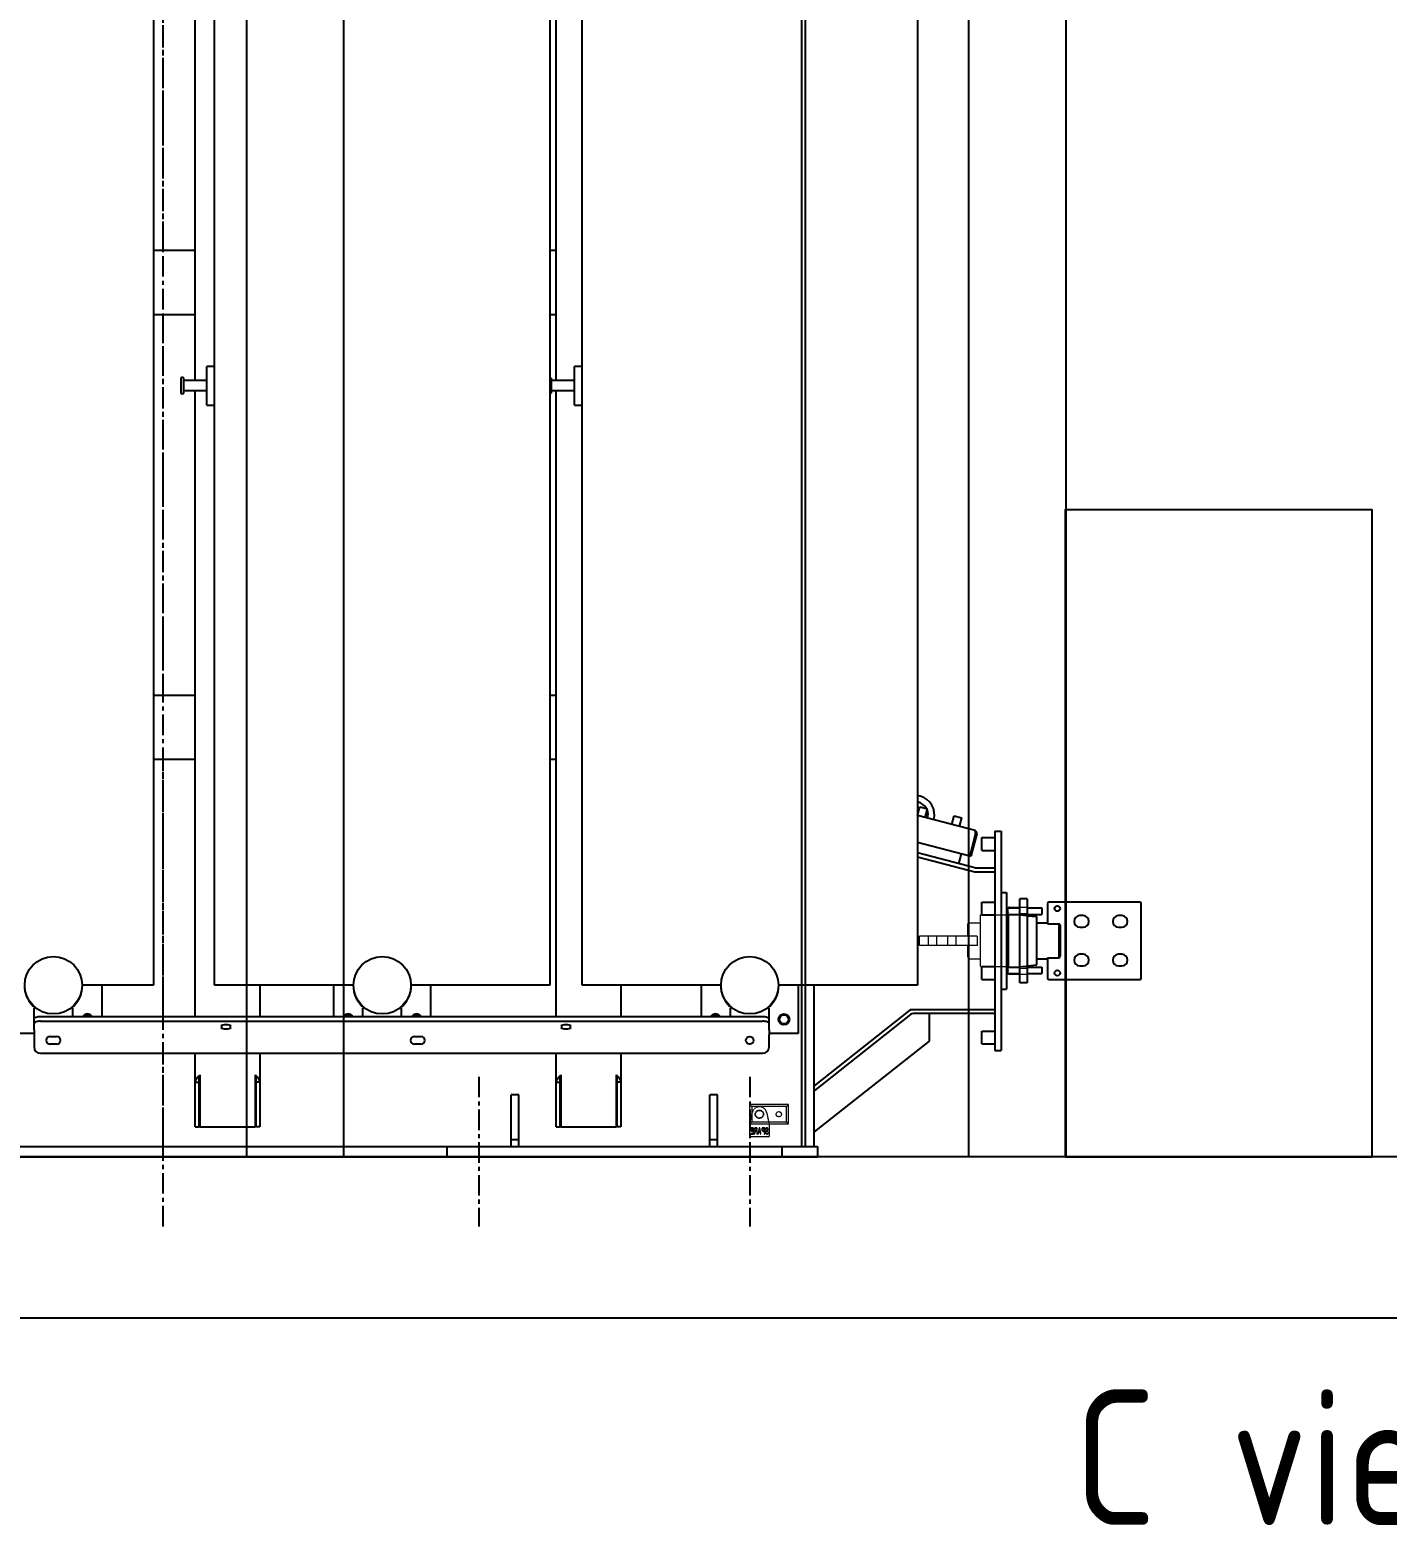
# Model space of a CAD drawing. Extents: x 59521 to 184406, y -1257 to 56672.
# Drawn here: x 86546 to 88650, y 13033 to 15352 of the extents above; entities that cross this region are included whole.
import ezdxf

# ---------------------------------------------------------------- set-up
doc = ezdxf.new("R2010")
doc.units = 0
doc.header["$MEASUREMENT"] = 0
for name, pattern in [('CENTER', [50.8, 31.75, -6.35, 6.35, -6.35]), ('EB_DASH', [6, 3, -3]), ('HIDDEN', [0.375, 0.25, -0.125]), ('PHANTOM', [63.5, 31.75, -6.35, 6.35, -6.35, 6.35, -6.35])]:
    doc.linetypes.add(name, pattern=pattern)
doc.layers.get('0').update_dxf_attribs({"linetype": 'CONTINUOUS'})
for name, color, linetype in [('03-JI-ZHUN-XIAN', 7, 'CONTINUOUS'), ('05-JI-ZHUN-ZHOU', 7, 'CONTINUOUS'), ('ASM01-JI-ZHUN', 7, 'CONTINUOUS'), ('DEFAULT_3', 7, 'PHANTOM')]:
    doc.layers.add(name, color=color, linetype=linetype)
doc.layers.add('DEFAULT_2', color=8, linetype='EB_DASH', lineweight=0)
doc.layers.add('THICK', color=7, linetype='CONTINUOUS', lineweight=0)
doc.styles.add('GB', font='gbenor.shx', dxfattribs={"bigfont": 'gbcbig.shx'})

# ---------------------------------------------------------------- blocks, each defined once
blk = doc.blocks.new('rt666')
at = {"color": 87, "linetype": 'Continuous'}
for p, q in [((-355, 168), (-355, -1732)), ((-260, -1732), (-260, 168)), ((260, 168), (260, -1732)), ((310, -1732), (310, 168)), ((830, 168), (830, -1732)), ((-272, -832), (-272, -772)), ((-260, -772), (-272, -772)), ((310, -772), (298, -772)), ((298, -832), (298, -772)), ((-312, -813.5), (-312, -790.5)), ((-309, -789.5), (-311, -789.5)), ((-308, -790.5), (-308, -813.5)), ((-272, -794), (-308, -794)), ((-272, -810), (-308, -810)), ((261, -789.5), (260, -789.5)), ((262, -790.5), (262, -813.5)), ((298, -794), (262, -794)), ((298, -810), (262, -810)), ((-309, -814.5), (-311, -814.5)), ((-272, -832), (-260, -832)), ((261, -814.5), (260, -814.5)), ((298, -832), (310, -832)), ((834.1, -1438.6), (830, -1437.5)), ((831.6, -1448.3), (830, -1447.9)), ((830.4, -1468.6), (833.9, -1455.1)), ((833.9, -1455.1), (845.5, -1458.2)), ((842, -1471.7), (845.5, -1458.2)), ((883.6, -1482.6), (887.1, -1469.1)), ((887.1, -1469.1), (898.7, -1472.1)), ((895.2, -1485.7), (898.7, -1472.1)), ((930, -1503), (950, -1503)), ((930, -1523), (930, -1503)), ((950, -1493), (960, -1493)), ((950, -1493), (950, -1833)), ((960, -1493), (960, -1833)), ((830, -1509.9), (911.1, -1531.2)), ((894.5, -1543.4), (898.6, -1527.9)), ((930, -1523), (950, -1523)), ((960, -1588), (968, -1588)), ((968, -1588), (968, -1738)), ((1000, -1598), (989, -1598)), ((989, -1728), (989, -1598)), ((1000, -1598), (1000, -1728)), ((930, -1603), (950, -1603)), ((930, -1623), (930, -1603)), ((930, -1623), (950, -1623)), ((968, -1612), (989, -1612)), ((968, -1622), (989, -1622)), ((968, -1623), (970.2, -1623)), ((970.2, -1622), (970.2, -1704)), ((971, -1622), (971, -1704)), ((972.9, -1611.5), (989, -1611.5)), ((1000, -1612), (1023, -1612)), ((1000, -1622), (1023, -1622)), ((1023, -1612), (1023, -1622)), ((1032, -1605), (1032, -1636.8)), ((1175, -1603), (1034, -1603)), ((1177, -1721), (1177, -1605)), ((1000, -1624.1), (1015, -1625.5)), ((1015, -1700.5), (1015, -1625.5)), ((1015, -1635), (1032, -1635)), ((1032, -1636.8), (1050, -1636.8)), ((1050, -1689.2), (1050, -1636.8)), ((1052, -1687), (1052, -1639)), ((1087, -1624), (1082, -1624)), ((1082, -1642), (1087, -1642)), ((1147, -1624), (1142, -1624)), ((1142, -1642), (1147, -1642)), ((1015, -1691), (1032, -1691)), ((1032, -1689.2), (1050, -1689.2)), ((1032, -1689.2), (1032, -1721)), ((1087, -1684), (1082, -1684)), ((1147, -1684), (1142, -1684)), ((930, -1703), (950, -1703)), ((930, -1723), (930, -1703)), ((968, -1703), (970.2, -1703)), ((968, -1704), (989, -1704)), ((968, -1714), (989, -1714)), ((972.9, -1714.5), (989, -1714.5)), ((1000, -1701.9), (1015, -1700.5)), ((1000, -1704), (1023, -1704)), ((1000, -1714), (1023, -1714)), ((1023, -1704), (1023, -1714)), ((1082, -1702), (1087, -1702)), ((1142, -1702), (1147, -1702)), ((-355, -1732), (-465.5, -1732)), ((-435, -1732), (-435, -1780.4)), ((-44.5, -1732), (-260, -1732)), ((-75, -1780.4), (-75, -1732)), ((260, -1732), (44.5, -1732)), ((75, -1732), (75, -1780.4)), ((525.5, -1732), (310, -1732)), ((495, -1780.4), (495, -1732)), ((830, -1732), (614.5, -1732)), ((645, -1732), (645, -1807)), ((670, -1982), (670, -1732)), ((930, -1723), (950, -1723)), ((960, -1738), (968, -1738)), ((1000, -1728), (989, -1728)), ((1034, -1723), (1175, -1723)), ((-536.8, -1767.5), (-540, -1767.5)), ((-540, -1801.2), (-540, -1767.5)), ((-530, -1780.4), (590, -1780.4)), ((-480, -1767.5), (-483.2, -1767.5)), ((-480, -1780.4), (-480, -1767.5)), ((-26.8, -1767.5), (-30, -1767.5)), ((-30, -1780.4), (-30, -1767.5)), ((30, -1767.5), (26.8, -1767.5)), ((30, -1780.4), (30, -1767.5)), ((543.2, -1767.5), (540, -1767.5)), ((540, -1780.4), (540, -1767.5)), ((600, -1767.5), (596.8, -1767.5)), ((600, -1801.2), (600, -1767.5)), ((848, -1776), (848, -1818.5)), ((-540, -1807), (-585, -1807)), ((-540, -1808.7), (-540, -1827.5)), ((-530, -1787.9), (590, -1787.9)), ((-249.3, -1795.1), (-249.3, -1797.8)), ((-235.3, -1797.8), (-235.3, -1795.1)), ((278, -1795.1), (278, -1797.8)), ((292, -1797.8), (292, -1795.1)), ((645, -1807), (600, -1807)), ((600, -1827.5), (600, -1808.7)), ((930, -1803), (950, -1803)), ((930, -1823), (930, -1803)), ((-515, -1811.5), (-505, -1811.5)), ((-505, -1823.5), (-515, -1823.5)), ((50, -1811.5), (60, -1811.5)), ((60, -1823.5), (50, -1823.5)), ((848, -1818.5), (670, -1959.3)), ((930, -1823), (950, -1823)), ((-530, -1837.5), (590, -1837.5)), ((950, -1833), (960, -1833)), ((212, -1902), (200, -1902)), ((200, -1982), (200, -1902)), ((212, -1982), (212, -1902)), ((520, -1902), (508, -1902)), ((508, -1982), (508, -1902)), ((520, -1982), (520, -1902)), ((-1355, -1982), (675, -1982)), ((100, -1982), (100, -1998)), ((212, -1972), (200, -1972)), ((520, -1972), (508, -1972)), ((620, -1982), (620, -1998)), ((675, -1982), (675, -1998)), ((-1355, -1998), (675, -1998))]:
    blk.add_line(p, q, dxfattribs=at)
for centre, radius in [((1047, -1613), 4.25), ((-510, -1732), 44.5), ((0, -1732), 44.5), ((570, -1732), 44.5), ((1047, -1713), 4.25), ((623, -1785), 8.5), ((623, -1785), 7)]:
    blk.add_circle(centre, radius, dxfattribs=at)
for centre, radius, start, end in [((-311, -790.5), 1, 90, 180), ((-309, -790.5), 1, 0, 90), ((261, -790.5), 1, 0, 90), ((-311, -813.5), 1, 180, 270), ((-309, -813.5), 1, 270, 0), ((261, -813.5), 1, 270, 0), ((826.5, -1467.6), 20, 29.753, 75.2993), ((826.5, -1467.6), 30, 345.2993, 75.2993), ((826.5, -1467.6), 20, 345.2993, 22.0709), ((972.9, -1613.5), 2, 90, 132.6914), ((1034, -1605), 2, 90, 180), ((1175, -1605), 2, 0, 90), ((685.5, -1977.3), 498.8, 42.7161, 43.0537), ((1082, -1633), 9, 90, 270), ((1087, -1633), 9, 270, 90), ((1142, -1633), 9, 90, 270), ((1147, -1633), 9, 270, 90), ((685.5, -1348.7), 498.8, 316.9463, 317.2839), ((1082, -1693), 9, 90, 270), ((1087, -1693), 9, 270, 90), ((1142, -1693), 9, 90, 270), ((1147, -1693), 9, 270, 90), ((972.9, -1712.5), 2, 227.3086, 270), ((-510, -1732), 45, 180, 232.2455), ((-510, -1732), 45, 307.7545, 0), ((0, -1732), 45, 180, 232.2455), ((0, -1732), 45, 307.7545, 0), ((570, -1732), 45, 180, 232.2455), ((570, -1732), 45, 307.7545, 0), ((1034, -1721), 2, 180, 270), ((1175, -1721), 2, 270, 0), ((-457, -1785), 8.5, 33.2096, 146.7904), ((-457, -1785), 7, 41.4577, 138.5423), ((-53, -1785), 8.5, 33.2096, 146.7904), ((-53, -1785), 7, 41.4577, 138.5423), ((53, -1785), 8.5, 33.2096, 146.7904), ((53, -1785), 7, 41.4577, 138.5423), ((517, -1785), 8.5, 33.2096, 146.7904), ((517, -1785), 7, 41.4577, 138.5423), ((-530, -1827.5), 10, 180, 270), ((-515, -1817.5), 6, 90, 270), ((-505, -1817.5), 6, 270, 90), ((50, -1817.5), 6, 90, 270), ((60, -1817.5), 6, 270, 90), ((590, -1827.5), 10, 270, 0)]:
    blk.add_arc(centre, radius, start, end, dxfattribs=at)
for points, knots in [([(-540, -1783.8), (-540, -1782.6), (-535.6, -1780.6), (-532.4, -1780.4), (-530, -1780.4)], [0, 0, 0, 0, 0.347219, 1, 1, 1, 1]), ([(590, -1780.4), (592.4, -1780.4), (595.6, -1780.6), (600, -1782.6), (600, -1783.8)], [0, 0, 0, 0, 0.652781, 1, 1, 1, 1]), ([(-530, -1787.9), (-532.4, -1787.9), (-535.6, -1788.1), (-540, -1790.1), (-540, -1791.3)], [0, 0, 0, 0, 0.652781, 1, 1, 1, 1]), ([(-249.3, -1795.1), (-249.3, -1794.2), (-246.2, -1792.8), (-242.3, -1792.6), (-238.4, -1792.8), (-235.3, -1794.2), (-235.3, -1795.1)], [0, 0, 0, 0, 0.173602, 0.5, 0.826398, 1, 1, 1, 1]), ([(-235.3, -1797.8), (-235.3, -1798.7), (-238.4, -1800.1), (-242.3, -1800.3), (-246.2, -1800.1), (-249.3, -1798.7), (-249.3, -1797.8)], [0, 0, 0, 0, 0.173602, 0.5, 0.826398, 1, 1, 1, 1]), ([(278, -1795.1), (278, -1794.2), (281.1, -1792.8), (285, -1792.6), (288.9, -1792.8), (292, -1794.2), (292, -1795.1)], [0, 0, 0, 0, 0.173602, 0.5, 0.826398, 1, 1, 1, 1]), ([(292, -1797.8), (292, -1798.7), (288.9, -1800.1), (285, -1800.3), (281.1, -1800.1), (278, -1798.7), (278, -1797.8)], [0, 0, 0, 0, 0.173602, 0.5, 0.826398, 1, 1, 1, 1]), ([(600, -1791.3), (600, -1790.1), (595.6, -1788.1), (592.4, -1787.9), (590, -1787.9)], [0, 0, 0, 0, 0.347219, 1, 1, 1, 1])]:
    blk.add_open_spline(points, degree=3, knots=knots, dxfattribs=at)
at = {"layer": '03-JI-ZHUN-XIAN', "color": 87, "linetype": 'HIDDEN'}
for p, q in [((650, -12), (650, -1982)), ((656, -12), (656, -1982))]:
    blk.add_line(p, q, dxfattribs=at)
at = {"layer": '03-JI-ZHUN-XIAN', "color": 87, "linetype": 'Continuous'}
for p, q in [((-290, -794), (-290, -62.5)), ((270, -794), (270, -173)), ((-355, -592), (-290, -592)), ((260, -592), (270, -592)), ((-290, -692), (-355, -692)), ((270, -692), (260, -692)), ((-290, -1780.4), (-290, -810)), ((270, -1780.4), (270, -810)), ((-355, -1282), (-290, -1282)), ((260, -1282), (270, -1282)), ((-290, -1382), (-355, -1382)), ((270, -1382), (260, -1382)), ((919.4, -1492), (830, -1468.6)), ((920.3, -1496.4), (911.1, -1531.2)), ((922.2, -1496.9), (913.1, -1531.7)), ((920.3, -1496.4), (922.2, -1496.9)), ((919, -1549.8), (830, -1526.4)), ((830, -1532.7), (919, -1556)), ((911.1, -1531.2), (913.1, -1531.7)), ((920.5, -1550), (950, -1550)), ((919, -1556), (950, -1556)), ((-190, -1732), (-190, -1780.4)), ((370, -1732), (370, -1780.4)), ((819, -1770), (670, -1887.9)), ((819.5, -1777.3), (670, -1895.6)), ((950, -1770), (819, -1770)), ((950, -1776), (823.2, -1776)), ((-540, -1801.2), (-540, -1808.7)), ((600, -1801.2), (600, -1808.7)), ((-290, -1951.5), (-290, -1837.5)), ((-190, -1837.5), (-190, -1951.5)), ((270, -1951.5), (270, -1837.5)), ((370, -1837.5), (370, -1951.5)), ((-284, -1872), (-283, -1872)), ((-284, -1951.5), (-284, -1872)), ((-283, -1870.8), (-283, -1952)), ((-197, -1870.8), (-197, -1952)), ((-197, -1872), (-196, -1872)), ((-196, -1872), (-196, -1951.5)), ((276, -1872), (277, -1872)), ((276, -1951.5), (276, -1872)), ((277, -1870.8), (277, -1952)), ((363, -1870.8), (363, -1952)), ((363, -1872), (364, -1872)), ((364, -1872), (364, -1951.5)), ((-290, -1882.4), (-284, -1882.4)), ((-190, -1882.4), (-196, -1882.4)), ((270, -1882.4), (276, -1882.4)), ((370, -1882.4), (364, -1882.4)), ((-290, -1951.5), (-284, -1951.5)), ((-197, -1952), (-283, -1952)), ((-190, -1951.5), (-196, -1951.5)), ((270, -1951.5), (276, -1951.5)), ((363, -1952), (277, -1952)), ((370, -1951.5), (364, -1951.5))]:
    blk.add_line(p, q, dxfattribs=at)
blk.add_circle((570, -1817.5), 6, dxfattribs=at)
for centre, radius, start, end in [((918.3, -1495.9), 4, 345.2993, 75.2993), ((884, -1497.5), 36.3, 3.6825, 4.2934), ((918.3, -1495.9), 2, 345.2993, 20.8116), ((920.5, -1544), 6, 255.2993, 270), ((823.2, -1782), 12, 102.7862, 115.5723), ((823.2, -1782), 6, 90, 128.3585), ((-285.7, -1953.8), 121.4, 41.4101, 42.0215), ((-249.6, -1921.8), 73.2, 41.0759, 41.3632), ((274.3, -1953.8), 121.4, 41.4101, 42.0215), ((310.4, -1921.8), 73.2, 41.0759, 41.3632)]:
    blk.add_arc(centre, radius, start, end, dxfattribs=at)
for points, knots in [([(920.2, -1494.8), (920.1, -1494.1), (920.1, -1493.2), (919.7, -1492.1), (919.4, -1492)], [0, 0, 0, 0, 0.658561, 1, 1, 1, 1]), ([(-290, -1882.4), (-290, -1880), (-288.1, -1876.7), (-286, -1874.2), (-285.3, -1873.5)], [0, 0, 0, 0, 0.714458, 1, 1, 1, 1]), ([(-285.3, -1873.5), (-285.1, -1873.2), (-284.7, -1872.7), (-284.2, -1872.2), (-284, -1872)], [0, 0, 0, 0, 0.498646, 1, 1, 1, 1]), ([(-195.6, -1872.5), (-195.6, -1872.4), (-195.8, -1872.2), (-195.9, -1872.1), (-196, -1872)], [0, 0, 0, 0, 0.499835, 1, 1, 1, 1]), ([(-190, -1882.4), (-190, -1880.1), (-191.7, -1876.9), (-193.8, -1874.4), (-194.4, -1873.7)], [0, 0, 0, 0, 0.714963, 1, 1, 1, 1]), ([(270, -1882.4), (270, -1880), (271.9, -1876.7), (274, -1874.2), (274.7, -1873.5)], [0, 0, 0, 0, 0.714458, 1, 1, 1, 1]), ([(274.7, -1873.5), (274.9, -1873.2), (275.3, -1872.7), (275.8, -1872.2), (276, -1872)], [0, 0, 0, 0, 0.498646, 1, 1, 1, 1]), ([(364.4, -1872.5), (364.4, -1872.4), (364.2, -1872.2), (364.1, -1872.1), (364, -1872)], [0, 0, 0, 0, 0.499835, 1, 1, 1, 1]), ([(370, -1882.4), (370, -1880.1), (368.3, -1876.9), (366.2, -1874.4), (365.6, -1873.7)], [0, 0, 0, 0, 0.714963, 1, 1, 1, 1])]:
    blk.add_open_spline(points, degree=3, knots=knots, dxfattribs=at)
blk.add_open_spline([(920.3, -1496.4), (920.3, -1496), (920.2, -1495.6), (920.2, -1495.1)], degree=3, dxfattribs=at)
at = {"layer": '05-JI-ZHUN-ZHOU', "color": 87, "linetype": 'CENTER'}
for p, q in [((150, -1874), (150, -2106)), ((570, -1874), (570, -2106))]:
    blk.add_line(p, q, dxfattribs=at)
at = {"layer": 'ASM01-JI-ZHUN', "color": 87, "linetype": 'CENTER'}
blk.add_line((-340, -2106), (-340, 585), dxfattribs=at)
at = {"layer": 'DEFAULT_2', "color": 87, "linetype": 'HIDDEN'}
for p, q in [((928, -1623), (930, -1623)), ((928, -1703), (928, -1623)), ((950, -1623), (968, -1623)), ((970.2, -1622), (970.2, -1614)), ((970.2, -1623), (971, -1623)), ((971, -1622), (971, -1613)), ((989, -1611), (1000, -1611)), ((989, -1620.5), (1000, -1620.5)), ((989, -1623), (1000, -1623)), ((989, -1623), (1000, -1624.1)), ((908, -1637), (910, -1635)), ((908, -1655.5), (908, -1637)), ((910, -1635), (928, -1635)), ((910, -1655.5), (910, -1635)), ((833, -1655.5), (923, -1655.5)), ((833, -1670.5), (833, -1655.5)), ((846.5, -1655.5), (846.5, -1670.5)), ((859.5, -1655.5), (859.5, -1670.5)), ((876.5, -1655.5), (876.5, -1670.5)), ((889.5, -1655.5), (889.5, -1670.5)), ((923, -1670.5), (923, -1655.5)), ((923, -1670.5), (833, -1670.5)), ((908, -1689), (908, -1670.5)), ((908, -1689), (910, -1691)), ((910, -1691), (910, -1670.5)), ((910, -1691), (928, -1691)), ((928, -1703), (930, -1703)), ((950, -1703), (968, -1703)), ((970.2, -1703), (971, -1703)), ((970.2, -1704), (970.2, -1712)), ((971, -1713), (971, -1704)), ((989, -1703), (1000, -1701.9)), ((989, -1703), (1000, -1703)), ((989, -1705.5), (1000, -1705.5)), ((989, -1715), (1000, -1715)), ((630, -1917), (570, -1917)), ((570, -1917), (573, -1920)), ((570, -1967), (570, -1917)), ((627, -1920), (573, -1920)), ((573, -1920), (573, -1944)), ((630, -1917), (627, -1920)), ((627, -1944), (627, -1920)), ((630, -1947), (630, -1917)), ((570, -1947), (573.8, -1929.6)), ((570, -1947), (573, -1944)), ((570, -1947), (630, -1947)), ((573, -1944), (627, -1944)), ((596.2, -1929.6), (600, -1947)), ((600, -1947), (600, -1967)), ((630, -1947), (627, -1944)), ((600, -1967), (570, -1967)), ((575.8, -1953), (571.3, -1953)), ((571.3, -1953), (571.3, -1954.3)), ((571.3, -1954.3), (575.1, -1954.3)), ((575.1, -1961.7), (571.3, -1961.7)), ((571.3, -1961.7), (571.3, -1963)), ((571.3, -1963), (575.8, -1963)), ((575.1, -1957), (571.8, -1957)), ((571.8, -1957), (571.8, -1958.3)), ((571.8, -1958.3), (575.1, -1958.3)), ((575.1, -1954.3), (575.1, -1957)), ((575.1, -1958.3), (575.1, -1961.7)), ((575.8, -1963), (575.8, -1953)), ((577.9, -1958.1), (576.8, -1963)), ((576.8, -1963), (577.7, -1963)), ((577, -1954.7), (576.9, -1955.3)), ((576.9, -1955.3), (576.9, -1956.2)), ((576.9, -1956.2), (577, -1956.8)), ((577.4, -1953.9), (577, -1954.7)), ((577, -1956.8), (577.4, -1957.7)), ((577.9, -1953.2), (577.4, -1953.9)), ((577.4, -1957.7), (577.9, -1958.1)), ((577.7, -1955.3), (577.8, -1954.7)), ((577.7, -1956), (577.7, -1955.3)), ((577.8, -1956.6), (577.7, -1956)), ((577.7, -1963), (578.7, -1958.5)), ((577.8, -1954.7), (578.1, -1954.3)), ((578.1, -1957), (577.8, -1956.6)), ((578.5, -1953), (577.9, -1953.2)), ((578.1, -1954.3), (578.4, -1954.1)), ((578.4, -1957.3), (578.1, -1957)), ((578.4, -1954.1), (580.8, -1954.1)), ((580.8, -1957.3), (578.4, -1957.3)), ((581.5, -1953), (578.5, -1953)), ((578.7, -1958.5), (580.8, -1958.5)), ((580.8, -1954.1), (580.8, -1957.3)), ((580.8, -1958.5), (580.8, -1963)), ((580.8, -1963), (581.5, -1963)), ((581.5, -1963), (581.5, -1953)), ((584.5, -1953), (582.6, -1963)), ((582.6, -1963), (583.3, -1963)), ((583.3, -1963), (583.8, -1960.4)), ((583.8, -1960.4), (586.3, -1960.4)), ((583.9, -1959.6), (585, -1953.9)), ((586.2, -1959.6), (583.9, -1959.6)), ((585.6, -1953), (584.5, -1953)), ((585, -1953.9), (586.2, -1959.6)), ((587.5, -1963), (585.6, -1953)), ((586.3, -1960.4), (586.8, -1963)), ((586.8, -1963), (587.5, -1963)), ((588.7, -1954.7), (588.5, -1955.3)), ((588.5, -1955.3), (588.5, -1956.2)), ((588.5, -1956.2), (588.7, -1956.8)), ((589, -1953.9), (588.7, -1954.7)), ((588.7, -1956.8), (589, -1957.7)), ((589.6, -1953.2), (589, -1953.9)), ((589, -1957.7), (589.6, -1958.3)), ((589.3, -1955.3), (589.4, -1954.7)), ((589.3, -1956), (589.3, -1955.3)), ((589.4, -1956.6), (589.3, -1956)), ((589.4, -1954.7), (589.7, -1954.3)), ((589.7, -1957), (589.4, -1956.6)), ((590.2, -1953), (589.6, -1953.2)), ((589.6, -1958.3), (590.2, -1958.5)), ((589.7, -1954.3), (590, -1954.1)), ((590, -1957.3), (589.7, -1957)), ((590, -1954.1), (592.4, -1954.1)), ((592.4, -1957.3), (590, -1957.3)), ((593.2, -1953), (590.2, -1953)), ((590.2, -1958.5), (592.4, -1958.5)), ((592.4, -1954.1), (592.4, -1957.3)), ((592.4, -1958.5), (592.4, -1963)), ((592.4, -1963), (593.2, -1963)), ((593.2, -1963), (593.2, -1953)), ((594.4, -1958.7), (594.2, -1959.6)), ((594.2, -1959.6), (594.2, -1960.7)), ((594.2, -1960.7), (594.4, -1961.5)), ((594.9, -1957.9), (594.4, -1958.7)), ((594.4, -1961.5), (594.9, -1962.4)), ((594.7, -1954.7), (594.6, -1955.3)), ((594.6, -1955.3), (595.3, -1955.3)), ((595, -1953.9), (594.7, -1954.7)), ((595.4, -1957.5), (594.9, -1957.9)), ((594.9, -1959.8), (595.2, -1959.2)), ((594.9, -1960.4), (594.9, -1959.8)), ((595.2, -1961.1), (594.9, -1960.4)), ((594.9, -1962.4), (595.4, -1962.8)), ((595.5, -1953.2), (595, -1953.9)), ((595.2, -1959.2), (595.5, -1958.7)), ((595.5, -1961.5), (595.2, -1961.1)), ((595.3, -1955.3), (595.4, -1954.9)), ((595.4, -1954.9), (595.7, -1954.5)), ((596, -1957.3), (595.4, -1957.5)), ((595.4, -1962.8), (596, -1963)), ((596.2, -1953), (595.5, -1953.2)), ((595.5, -1958.7), (596, -1958.5)), ((596, -1961.7), (595.5, -1961.5)), ((595.7, -1954.5), (596, -1954.3)), ((596, -1954.3), (596.8, -1954.3)), ((596.8, -1957.3), (596, -1957.3)), ((596, -1958.5), (596.8, -1958.5)), ((597.1, -1961.7), (596, -1961.7)), ((596, -1963), (597.1, -1963)), ((596.8, -1953), (596.2, -1953)), ((597.3, -1953.2), (596.8, -1953)), ((596.8, -1954.3), (597.2, -1954.5)), ((597.2, -1957), (596.8, -1957.3)), ((596.8, -1958.5), (597.3, -1958.3)), ((597.6, -1961.5), (597.1, -1961.7)), ((597.1, -1963), (597.7, -1962.8)), ((597.2, -1954.5), (597.6, -1954.9)), ((597.6, -1956.6), (597.2, -1957)), ((597.8, -1953.6), (597.3, -1953.2)), ((597.3, -1958.3), (597.8, -1957.9)), ((597.6, -1954.9), (597.7, -1955.6)), ((597.7, -1956), (597.6, -1956.6)), ((597.9, -1960.9), (597.6, -1961.5)), ((597.7, -1955.6), (597.7, -1956)), ((597.7, -1962.8), (598.3, -1962.1)), ((598.3, -1954.5), (597.8, -1953.6)), ((597.8, -1957.9), (598.3, -1957)), ((598, -1960.2), (597.9, -1960.9)), ((598.8, -1960.2), (598, -1960.2)), ((598.4, -1955.3), (598.3, -1954.5)), ((598.3, -1957), (598.4, -1956.2)), ((598.3, -1962.1), (598.7, -1961.1)), ((598.4, -1956.2), (598.4, -1955.3)), ((598.7, -1961.1), (598.8, -1960.2))]:
    blk.add_line(p, q, dxfattribs=at)
for centre, radius in [((585, -1932), 6.5), ((585, -1932), 6), ((615, -1932), 4)]:
    blk.add_circle(centre, radius, dxfattribs=at)
for centre, radius, start, end in [((971.2, -1614), 1, 104.4775, 255.5225), ((971.2, -1618), 1, 104.4775, 255.5225), ((972.9, -1613.5), 2, 132.6914, 166.4601), ((971.2, -1708), 1, 104.4775, 255.5225), ((971.2, -1712), 1, 104.4775, 255.5225), ((972.9, -1712.5), 2, 193.5399, 227.3086), ((585, -1932), 11.5, 12.1723, 167.8277)]:
    blk.add_arc(centre, radius, start, end, dxfattribs=at)
at = {"layer": 'DEFAULT_3', "color": 87, "linetype": 'PHANTOM'}
for p, q in [((-340, -592), (-340, -12)), ((-340, -1282), (-340, -692)), ((-340, -1780.4), (-340, -1382)), ((-340, -1982), (-340, -1837.5))]:
    blk.add_line(p, q, dxfattribs=at)

msp = doc.modelspace()

# ---------------------------------------------------------------- linework, layer by layer
at = {"color": 87}
msp.add_lwpolyline([(88151.283, 13604.528), (88627.091, 13604.528), (88627.091, 14608.017), (88151.283, 14608.017)], close=True, dxfattribs=at)
at = {"layer": 'THICK', "lineweight": -3}
for points in [[(87031.983, 13604.528), (86881.983, 13604.528), (86881.983, 16056.528), (87031.983, 16056.528)], [(88151.983, 13604.528), (88001.983, 13604.528), (88001.983, 16056.528), (88151.983, 16056.528)], [(88151.983, 13604.528), (88001.983, 13604.528), (88001.983, 16056.528), (88151.983, 16056.528)], [(82601.983, 13604.528), (82601.983, 13459.528), (82625.983, 13459.528), (82625.983, 13354.528), (94461.983, 13354.528), (94461.983, 13459.528), (94485.983, 13459.528), (94485.983, 13604.528)]]:
    msp.add_lwpolyline(points, close=True, dxfattribs=at)

# ---------------------------------------------------------------- block references
msp.add_blockref('rt666', (87091.983, 15602.528))

# ---------------------------------------------------------------- texts
at = {"color": 34, "lineweight": 15, "insert": (88876.077, 13243.186), "char_height": 210, "attachment_point": 3, "style": 'GB'}
msp.add_mtext('C view', dxfattribs=at)

doc.saveas('drawing.dxf')
